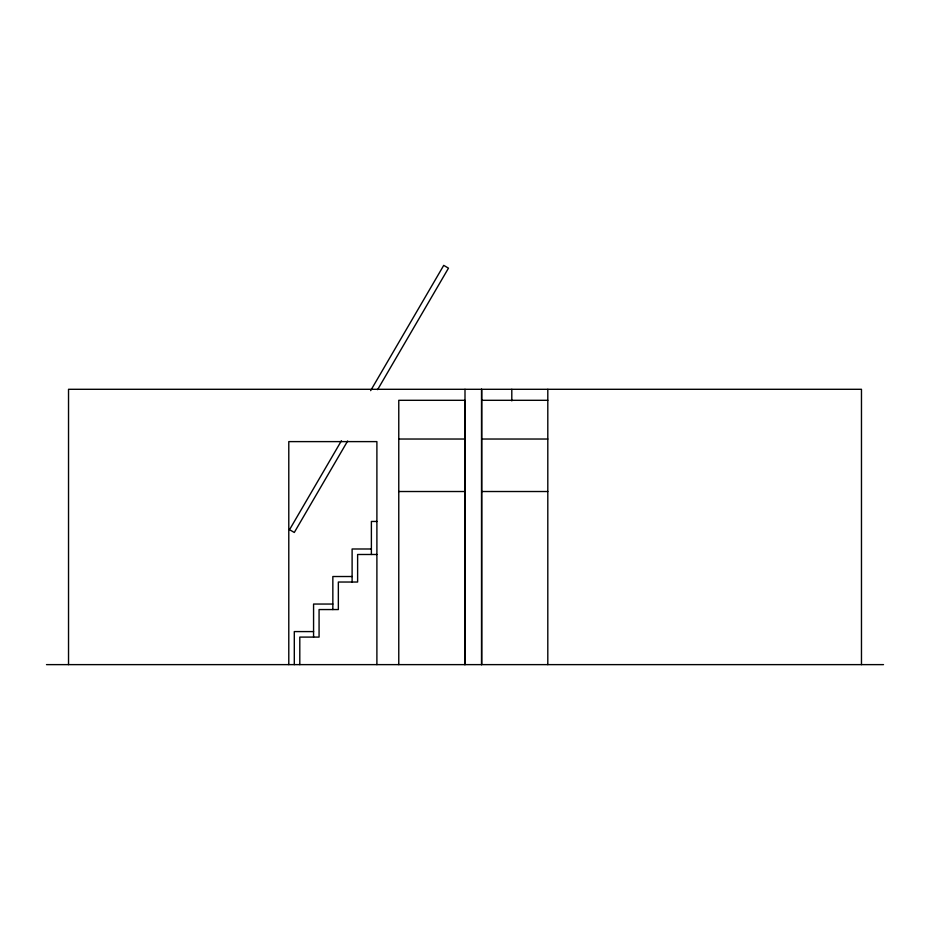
<?xml version="1.0" encoding="UTF-8"?>
<svg xmlns="http://www.w3.org/2000/svg" width="930" height="930" viewBox="0 0 930 930"><rect width="100%" height="100%" fill="white"/><g stroke="black" fill="none" stroke-linecap="round" stroke-linejoin="round"><path stroke-width="1.4" d="M341.426 440.75L289.544 529.693L294.299 532.472L347.634 441.018M370.651 390.647L443.726 265.376L448.481 268.154L377.603 389.658M481.717 400.307L547.805 400.307M398.772 439.03L464.861 439.03M481.717 439.03L547.805 439.03M398.772 491.517L464.861 491.517M481.717 491.517L547.805 491.517M376.894 521.451L371.384 521.451L371.384 554.489M371.384 548.991L352.11 548.991L352.11 582.029M376.894 554.489L357.62 554.489L357.62 582.029L338.346 582.029L338.346 609.557L319.071 609.557L319.071 637.096L299.797 637.096L299.797 664.625M352.11 576.519L332.847 576.519L332.847 609.557M332.847 604.047L313.573 604.047L313.573 637.096M313.573 631.586L294.299 631.586L294.299 664.625M46.5 664.625L883.5 664.625M861.471 664.625L861.471 389.298L68.529 389.298L68.529 664.625M547.805 389.298L547.805 664.625M511.802 389.298L511.802 400.888M481.717 389.298L481.717 664.625M481.519 389.298L481.519 664.625M465 389.298L465 664.625M464.861 664.625L464.861 400.307L398.772 400.307L398.772 664.625M376.894 664.625L376.894 441.611L288.788 441.611L288.788 664.625"/></g></svg>
